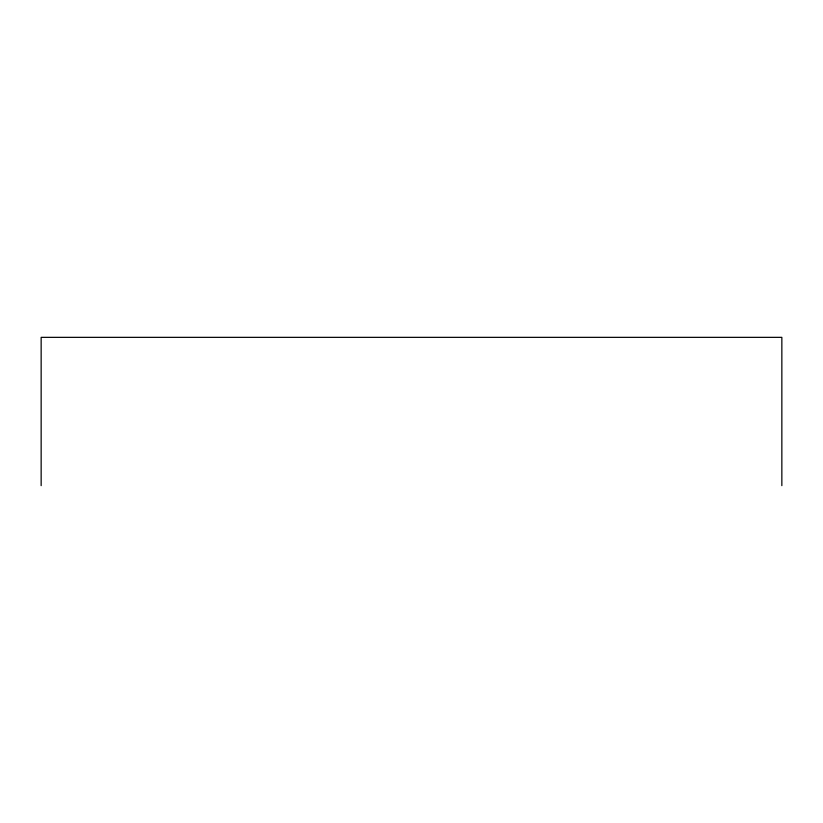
<?xml version="1.0" encoding="UTF-8"?>
<svg xmlns="http://www.w3.org/2000/svg" width="823" height="823" viewBox="0 0 823 823"><rect width="100%" height="100%" fill="white"/><g stroke="black" fill="none" stroke-linecap="round" stroke-linejoin="round"><path stroke-width="1.23" d="M781.85 485.652L781.85 337.348L41.15 337.348L41.15 485.652"/></g></svg>
